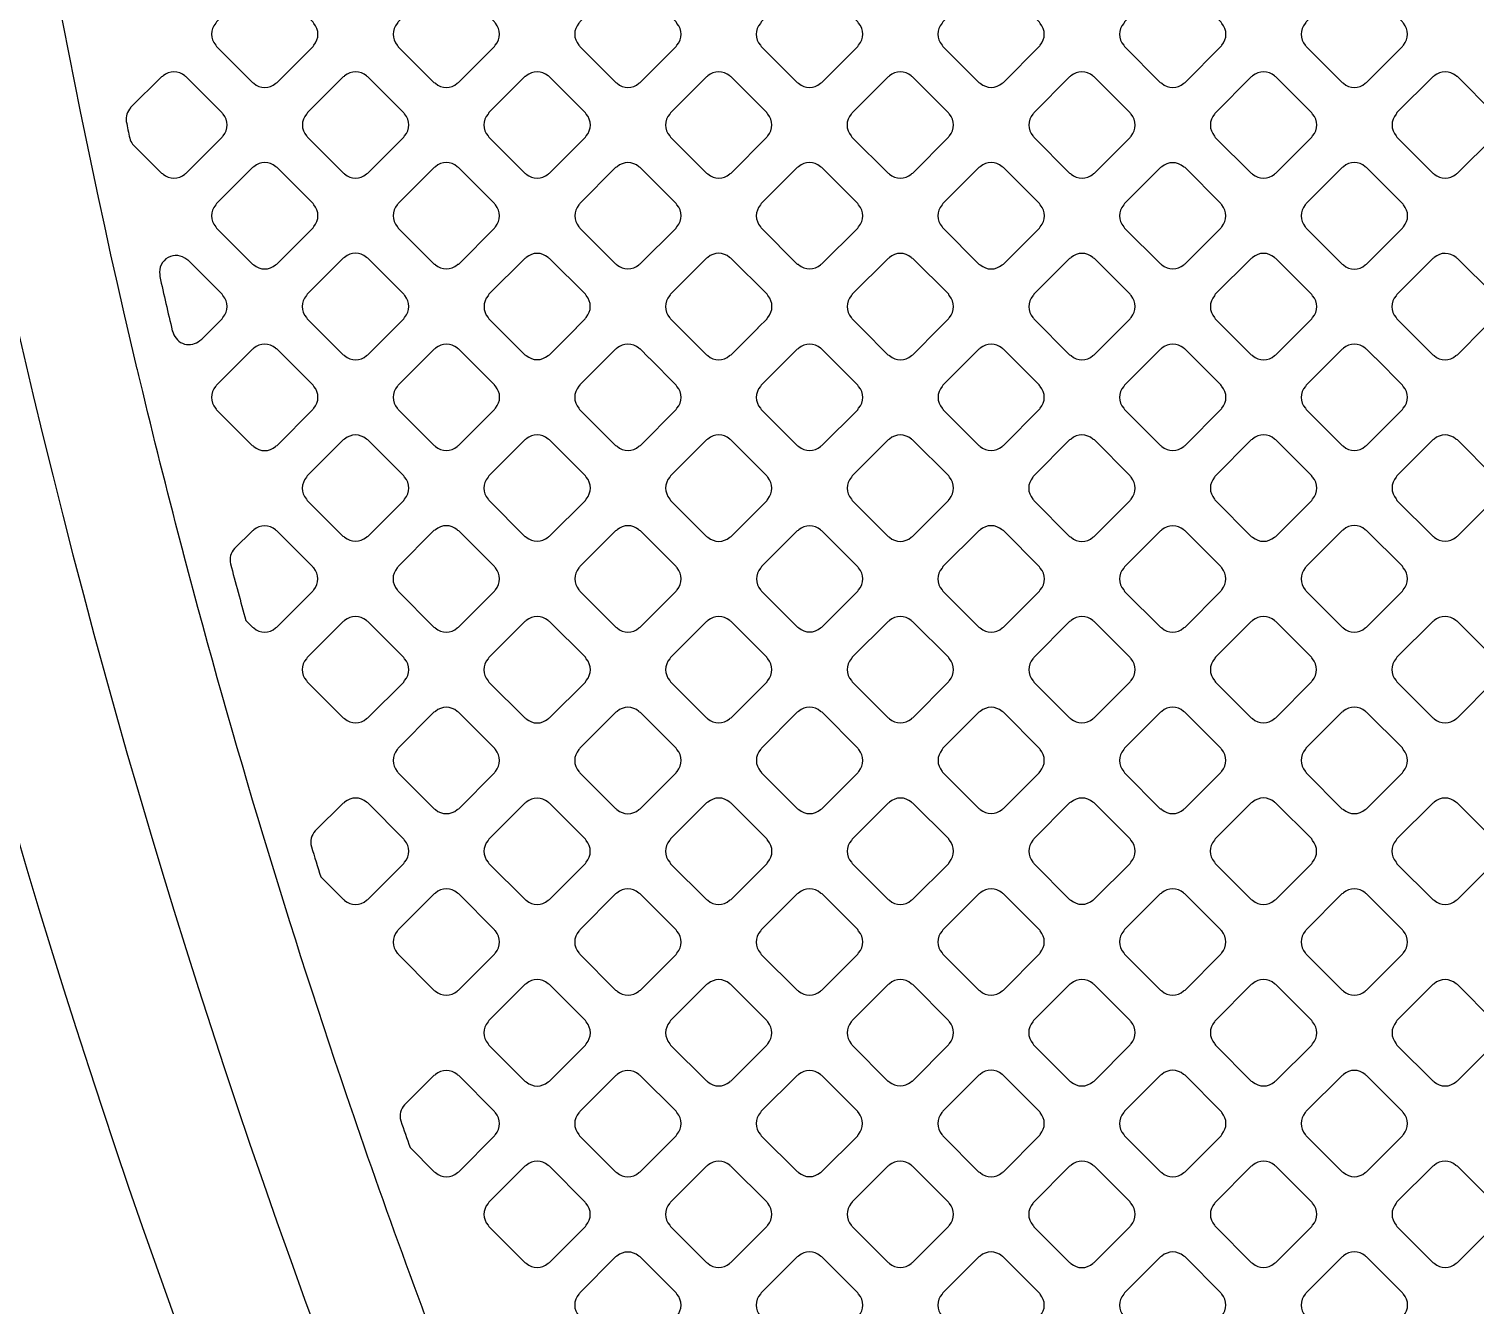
# Model space of a CAD drawing. Extents: x 3811 to 4077, y -444 to -307.
# Drawn here: x 3990.312 to 3992.028, y -380.767 to -379.253 of the extents above; entities that cross this region are included whole.
import ezdxf

# ---------------------------------------------------------------- set-up
doc = ezdxf.new("R2010")
doc.units = 0
doc.layers.add('gbr-dxf', color=7, linetype='Continuous')

msp = doc.modelspace()

# ---------------------------------------------------------------- linework, layer by layer
at = {"layer": 'gbr-dxf', "linetype": 'Continuous'}
for points in [[(3991.0645, -384.356, -0.16673), (3988.6028, -377.1817, -0.014135)], [(3988.679, -377.1817, 0.166721), (3991.1243, -384.3089)], [(3990.7825, -384.5252, -0.166954), (3988.2913, -377.2725, -0.014027)], [(3988.3675, -377.2741, 0.16691), (3990.8424, -384.478)], [(3991.2635, -384.1162, -0.165958), (3988.952, -377.3438, -0.01087)], [(3989.0282, -377.3452, 0.165913), (3991.3235, -384.0691)], [(3991.8986, -383.3826, -0.163793), (3989.9024, -377.4523, -0.009935)], [(3990.0548, -377.4545, 0.163577), (3992.0164, -383.2857)], [(3990.8462, -380.9466, -0.01136), (3990.6967, -380.5406, -0.023391), (3990.696, -380.5385, -0.01815), (3990.4959, -379.8768, -0.019795), (3990.4954, -379.8749, -0.005161), (3990.4474, -379.6847, -0.019408), (3990.447, -379.6829, -0.000783), (3990.4409, -379.6574, -0.013667), (3990.4406, -379.6563, -0.058439), (3990.1821, -377.4521, -0.020503)], [(3991.3892, -383.8307, -0.164875), (3989.2299, -377.4605, -0.009972)], [(3989.3823, -377.4626, 0.164763), (3991.5087, -383.7362)], [(3991.641, -383.6054, -0.164322), (3989.5639, -377.4599, -0.007717)], [(3989.7163, -377.4601, 0.164179), (3991.7589, -383.5087)], [(3988.1417, -377.5333, 0.012838), (3988.1709, -378.1463, -0.017977), (3988.171, -378.148, 0.148382), (3990.668, -384.6266), (3990.6683, -384.627, 0.019899), (3990.6785, -384.6381, -0.01365), (3990.6793, -384.639), (3990.8889, -384.8486, -0.018805), (3990.8901, -384.8498, 0.111695), (3990.9927, -384.9145, -0.017124), (3990.9942, -384.9151, -0.221605), (3991.1157, -385.0364, -0.020682), (3991.1164, -385.0382, 0.111689), (3991.1812, -385.1408, -0.023293), (3991.1826, -385.1424), (3991.8784, -385.8383, -0.012841)]]:
    msp.add_lwpolyline(points, format="xyb", dxfattribs=at)
for points in [[(3990.5337, -379.2717, -0.091745), (3990.5346, -379.2733), (3990.5775, -379.3161, -0.088202), (3990.5789, -379.317, 0.379289), (3990.6049, -379.317, -0.095866), (3990.6065, -379.3161), (3990.6492, -379.2734, -0.095585), (3990.6501, -379.2718, 0.379287), (3990.6501, -379.2459, -0.082876), (3990.6493, -379.2445), (3990.6063, -379.2015, -0.08752), (3990.6048, -379.2006, 0.379293), (3990.5789, -379.2006, -0.096625), (3990.5772, -379.2016), (3990.5347, -379.2441, -0.095916), (3990.5337, -379.2458, 0.379731)], [(3990.7492, -379.2718, -0.100032), (3990.7502, -379.2736), (3990.7927, -379.316, -0.096266), (3990.7944, -379.317, 0.379731), (3990.8203, -379.317, -0.09572), (3990.822, -379.316), (3990.8646, -379.2734, -0.096214), (3990.8655, -379.2718, 0.379672), (3990.8656, -379.2458, -0.096259), (3990.8646, -379.2442), (3990.8219, -379.2015, -0.083725), (3990.8205, -379.2006, 0.379293), (3990.7945, -379.2006, -0.096119), (3990.7929, -379.2016), (3990.7502, -379.2442, -0.096266), (3990.7492, -379.2459, 0.379731)], [(3990.9647, -379.2717, -0.095612), (3990.9657, -379.2733), (3991.0084, -379.3161, -0.093932), (3991.01, -379.317, 0.378681), (3991.036, -379.317, -0.095886), (3991.0376, -379.316), (3991.0802, -379.2735, -0.095602), (3991.0811, -379.2718, 0.379293), (3991.0811, -379.2459, -0.099964), (3991.0801, -379.2442), (3991.0376, -379.2017, -0.103887), (3991.0358, -379.2006, 0.379672), (3991.0099, -379.2006, -0.096157), (3991.0082, -379.2016), (3990.9657, -379.2441, -0.095935), (3990.9647, -379.2458, 0.379287)], [(3991.1802, -379.2719, -0.083226), (3991.1811, -379.2733), (3991.2238, -379.316, -0.096314), (3991.2254, -379.317, 0.379672), (3991.2514, -379.317, -0.096157), (3991.253, -379.316), (3991.2957, -379.2733, -0.095796), (3991.2967, -379.2717, 0.379293), (3991.2967, -379.2457, -0.092348), (3991.2957, -379.2442), (3991.2531, -379.2016, -0.096111), (3991.2515, -379.2006, 0.379289), (3991.2255, -379.2006, -0.095866), (3991.2239, -379.2016), (3991.1812, -379.2443, -0.098209), (3991.1802, -379.2459, 0.379506)], [(3991.3957, -379.2717, -0.087248), (3991.3966, -379.2732), (3991.4394, -379.316, -0.099849), (3991.4411, -379.317, 0.379293), (3991.4671, -379.3169, -0.096265), (3991.4687, -379.316), (3991.5112, -379.2735, -0.096111), (3991.5122, -379.2718, 0.379321), (3991.5122, -379.2459, -0.087248), (3991.5113, -379.2444), (3991.4684, -379.2015, -0.09197), (3991.4669, -379.2006, 0.379293), (3991.4409, -379.2006, -0.09572), (3991.4393, -379.2016), (3991.3967, -379.2441, -0.096111), (3991.3958, -379.2458, 0.379321)], [(3991.6113, -379.2719, -0.091558), (3991.6122, -379.2734), (3991.6548, -379.316, -0.104018), (3991.6566, -379.3171, 0.379731), (3991.6826, -379.3171, -0.09572), (3991.6842, -379.3161), (3991.7268, -379.2735, -0.096266), (3991.7278, -379.2718, 0.379731), (3991.7278, -379.2459, -0.08798), (3991.7269, -379.2444), (3991.6841, -379.2016, -0.092126), (3991.6825, -379.2006, 0.379731), (3991.6566, -379.2006, -0.09572), (3991.6549, -379.2016), (3991.6122, -379.2443, -0.096266), (3991.6113, -379.2459, 0.379731)], [(3991.8269, -379.2719, -0.087343), (3991.8279, -379.2733), (3991.8707, -379.3161, -0.083056), (3991.8721, -379.317, 0.379289), (3991.898, -379.317, -0.095866), (3991.8996, -379.3161), (3991.9424, -379.2733, -0.095585), (3991.9433, -379.2717, 0.379287), (3991.9433, -379.2458, -0.09148), (3991.9424, -379.2442), (3991.8998, -379.2016, -0.095602), (3991.8981, -379.2006, 0.379293), (3991.8722, -379.2006, -0.095956), (3991.8705, -379.2016), (3991.8279, -379.2442, -0.095916), (3991.8269, -379.2459, 0.379731)], [(3990.4275, -379.3625, 0.000659), (3990.4316, -379.3824, 0.098115), (3990.4351, -379.3893), (3990.4353, -379.3896), (3990.4695, -379.4238, -0.096111), (3990.4712, -379.4248, 0.379289), (3990.4971, -379.4248, -0.095866), (3990.4988, -379.4238), (3990.5415, -379.3811, -0.095796), (3990.5424, -379.3795, 0.379293), (3990.5424, -379.3536, -0.091956), (3990.5415, -379.352), (3990.4988, -379.3093, -0.096023), (3990.4971, -379.3083, 0.379672), (3990.4712, -379.3083, -0.096157), (3990.4695, -379.3093), (3990.4327, -379.346), (3990.4327, -379.3461, 0.226088)], [(3990.6415, -379.3796, -0.091745), (3990.6425, -379.3811), (3990.6852, -379.4238, -0.087638), (3990.6866, -379.4247, 0.379731), (3990.7126, -379.4247, -0.096265), (3990.7142, -379.4237), (3990.7568, -379.3811, -0.095916), (3990.7578, -379.3795, 0.379731), (3990.7578, -379.3535, -0.083235), (3990.7569, -379.3521), (3990.7141, -379.3093, -0.087638), (3990.7127, -379.3084, 0.379731), (3990.6867, -379.3084, -0.095756), (3990.6851, -379.3094), (3990.6425, -379.3519, -0.095628), (3990.6415, -379.3536, 0.379731)], [(3990.8569, -379.3795, -0.099534), (3990.8579, -379.3812), (3990.9006, -379.4239, -0.095602), (3990.9022, -379.4248, 0.379293), (3990.9282, -379.4248, -0.095956), (3990.9298, -379.4238), (3990.9724, -379.3812, -0.096214), (3990.9734, -379.3796, 0.379672), (3990.9734, -379.3537, -0.096157), (3990.9724, -379.352), (3990.9296, -379.3091, -0.083291), (3990.9282, -379.3083, 0.379287), (3990.9022, -379.3083, -0.095612), (3990.9006, -379.3092), (3990.8579, -379.3519, -0.095602), (3990.8569, -379.3536, 0.378906)], [(3991.0725, -379.3537, 0.378161), (3991.0725, -379.3796, -0.085622), (3991.0734, -379.381), (3991.1161, -379.4237, -0.096197), (3991.1178, -379.4247, 0.378778), (3991.1437, -379.4247, -0.096475), (3991.1453, -379.4237), (3991.1879, -379.3812, -0.096111), (3991.1888, -379.3795, 0.379289), (3991.1889, -379.3536, -0.09527), (3991.1879, -379.3519), (3991.1454, -379.3094, -0.099711), (3991.1437, -379.3084, 0.378815), (3991.1177, -379.3084, -0.095778), (3991.1161, -379.3094), (3991.0734, -379.352, -0.095058)], [(3991.2879, -379.3796, -0.082787), (3991.2888, -379.381), (3991.3316, -379.4238, -0.098209), (3991.3333, -379.4248, 0.379155), (3991.3592, -379.4248, -0.095719), (3991.3609, -379.4238), (3991.4035, -379.3811, -0.095796), (3991.4045, -379.3795, 0.379293), (3991.4045, -379.3536, -0.092348), (3991.4035, -379.352), (3991.3608, -379.3093, -0.095916), (3991.3592, -379.3083, 0.379731), (3991.3332, -379.3083, -0.095756), (3991.3316, -379.3093), (3991.2889, -379.352, -0.095819), (3991.2879, -379.3536, 0.379289)], [(3991.5036, -379.3796, -0.087314), (3991.5045, -379.3811), (3991.5472, -379.4238, -0.100054), (3991.5489, -379.4248, 0.379731), (3991.5749, -379.4248, -0.095756), (3991.5765, -379.4238), (3991.619, -379.3813, -0.095958), (3991.62, -379.3797, 0.379731), (3991.62, -379.3537, -0.087314), (3991.6191, -379.3522), (3991.5763, -379.3094, -0.091913), (3991.5747, -379.3084, 0.379731), (3991.5487, -379.3084, -0.09572), (3991.5471, -379.3094), (3991.5045, -379.352, -0.096266), (3991.5036, -379.3536, 0.379731)], [(3991.7191, -379.3797, -0.091663), (3991.72, -379.3813), (3991.7625, -379.4237, -0.103446), (3991.7643, -379.4248, 0.379731), (3991.7903, -379.4248, -0.096265), (3991.7919, -379.4238), (3991.8345, -379.3812, -0.095916), (3991.8355, -379.3795, 0.379731), (3991.8355, -379.3536, -0.087748), (3991.8346, -379.3521), (3991.7919, -379.3094, -0.092126), (3991.7904, -379.3084, 0.379731), (3991.7644, -379.3084, -0.09572), (3991.7627, -379.3094), (3991.7201, -379.3521, -0.096266), (3991.7191, -379.3537, 0.379731)], [(3991.9347, -379.3795, -0.091663), (3991.9356, -379.3811), (3991.9784, -379.4239, -0.086956), (3991.9799, -379.4248, 0.379731), (3992.0059, -379.4248, -0.096265), (3992.0075, -379.4238), (3992.0501, -379.3813, -0.096227), (3992.0511, -379.3796, 0.379506), (3992.0511, -379.3537, -0.105494), (3992.05, -379.3519), (3992.0074, -379.3092, -0.09116), (3992.0059, -379.3083, 0.379214), (3991.9799, -379.3083, -0.095956), (3991.9783, -379.3093), (3991.9356, -379.3519, -0.096266), (3991.9347, -379.3536, 0.379731)], [(3990.5337, -379.4614, 0.379293), (3990.5337, -379.4874, -0.087748), (3990.5346, -379.4889), (3990.5774, -379.5317, -0.083651), (3990.5788, -379.5325, 0.379321), (3990.6048, -379.5326, -0.095506), (3990.6064, -379.5316), (3990.6492, -379.4888, -0.095796), (3990.6501, -379.4872, 0.379293), (3990.6501, -379.4612, -0.087314), (3990.6492, -379.4598), (3990.6065, -379.4171, -0.092406), (3990.605, -379.4161, 0.379703), (3990.579, -379.4161, -0.095649), (3990.5774, -379.4171), (3990.5346, -379.4598, -0.095602)], [(3990.7492, -379.4872, -0.096265), (3990.7502, -379.4889), (3990.7929, -379.5316, -0.092289), (3990.7945, -379.5325, 0.379229), (3990.8204, -379.5325, -0.095506), (3990.8221, -379.5316), (3990.8646, -379.489, -0.095935), (3990.8656, -379.4874, 0.379324), (3990.8656, -379.4615, -0.096157), (3990.8646, -379.4598), (3990.8217, -379.4169, -0.082483), (3990.8204, -379.4161, 0.379214), (3990.7944, -379.4161, -0.096625), (3990.7928, -379.4171), (3990.7502, -379.4596, -0.095916), (3990.7492, -379.4613, 0.379731)], [(3990.9648, -379.4873, -0.103612), (3990.9658, -379.4891), (3991.0082, -379.5315, -0.09979), (3991.0099, -379.5325, 0.379731), (3991.0359, -379.5325, -0.096248), (3991.0375, -379.5315), (3991.0801, -379.4889, -0.096128), (3991.0811, -379.4873, 0.379506), (3991.0811, -379.4613, -0.093522), (3991.0801, -379.4597), (3991.0375, -379.4171, -0.095296), (3991.0359, -379.4162, 0.379293), (3991.01, -379.4162, -0.095956), (3991.0083, -379.4172), (3990.9658, -379.4597, -0.095958), (3990.9648, -379.4614, 0.379731)], [(3991.1802, -379.4873, -0.08148), (3991.181, -379.4886), (3991.2239, -379.5316, -0.094684), (3991.2256, -379.5325, 0.378422), (3991.2515, -379.5325, -0.097902), (3991.2531, -379.5315), (3991.2957, -379.489, -0.095796), (3991.2967, -379.4873, 0.379293), (3991.2967, -379.4614, -0.096119), (3991.2957, -379.4597), (3991.2531, -379.4171, -0.09979), (3991.2514, -379.4161, 0.379731), (3991.2254, -379.4161, -0.09572), (3991.2238, -379.4171), (3991.1812, -379.4597, -0.096266), (3991.1802, -379.4614, 0.37907)], [(3991.3957, -379.4615, 0.37925), (3991.3958, -379.4874, -0.083792), (3991.3966, -379.4888), (3991.4394, -379.5316, -0.096111), (3991.4411, -379.5326, 0.379289), (3991.467, -379.5326, -0.095778), (3991.4687, -379.5316), (3991.5114, -379.489, -0.095602), (3991.5123, -379.4873, 0.379293), (3991.5123, -379.4614, -0.091954), (3991.5114, -379.4598), (3991.4687, -379.4171, -0.096641), (3991.467, -379.4161, 0.379612), (3991.4411, -379.4161, -0.095612), (3991.4394, -379.4171), (3991.3967, -379.4598, -0.095602)], [(3991.6114, -379.4874, -0.087314), (3991.6123, -379.4889), (3991.6549, -379.5315, -0.100054), (3991.6566, -379.5325, 0.379731), (3991.6826, -379.5325, -0.096265), (3991.6842, -379.5315), (3991.7267, -379.489, -0.095916), (3991.7277, -379.4874, 0.379731), (3991.7277, -379.4614, -0.087549), (3991.7268, -379.4599), (3991.6841, -379.4172, -0.091913), (3991.6825, -379.4163, 0.379731), (3991.6566, -379.4163, -0.09572), (3991.6549, -379.4172), (3991.6124, -379.4598, -0.096266), (3991.6114, -379.4614, 0.379731)], [(3991.8268, -379.4874, -0.09572), (3991.8278, -379.489), (3991.8705, -379.5317, -0.091964), (3991.8721, -379.5327, 0.379731), (3991.898, -379.5327, -0.096265), (3991.8997, -379.5317), (3991.9424, -379.489, -0.096558), (3991.9434, -379.4873, 0.379731), (3991.9434, -379.4614, -0.083522), (3991.9425, -379.46), (3991.8996, -379.417, -0.087638), (3991.8981, -379.4161, 0.379731), (3991.8721, -379.4161, -0.096265), (3991.8705, -379.4171), (3991.8278, -379.4598, -0.096266), (3991.8268, -379.4614, 0.379731)], [(3990.4672, -379.5463, 0.001785), (3990.4821, -379.6108, -0.061656), (3990.4832, -379.6133, 0.548358), (3990.515, -379.6224, -0.056784), (3990.5171, -379.6209), (3990.5309, -379.6071), (3990.5413, -379.5967, -0.095602), (3990.5423, -379.595, 0.379293), (3990.5423, -379.5691, -0.095956), (3990.5413, -379.5674), (3990.5014, -379.5276, -0.089299), (3990.4995, -379.5264, 0.705371), (3990.4673, -379.5442, -0.084233)], [(3990.6413, -379.5951, -0.082704), (3990.6422, -379.5965), (3990.6851, -379.6394, -0.092233), (3990.6867, -379.6403, 0.37981), (3990.7127, -379.6403, -0.095956), (3990.7143, -379.6393), (3990.7466, -379.6071), (3990.757, -379.5967, -0.095602), (3990.7579, -379.595, 0.378458), (3990.758, -379.5691, -0.09082), (3990.757, -379.5676), (3990.7142, -379.5248, -0.095935), (3990.7126, -379.5238, 0.379196), (3990.6867, -379.5238, -0.096157), (3990.685, -379.5248), (3990.6423, -379.5675, -0.095602), (3990.6413, -379.5691, 0.378858)], [(3990.857, -379.5692, 0.378683), (3990.857, -379.5951, -0.089854), (3990.8579, -379.5966), (3990.9007, -379.6393, -0.088207), (3990.9022, -379.6402, 0.37981), (3990.9281, -379.6402, -0.096625), (3990.9298, -379.6393), (3990.9618, -379.6072), (3990.962, -379.607), (3990.9723, -379.5967, -0.098), (3990.9733, -379.595, 0.378687), (3990.9734, -379.5691, -0.087135), (3990.9725, -379.5676), (3990.9297, -379.5249, -0.09197), (3990.9281, -379.5239, 0.378906), (3990.9022, -379.5239, -0.095866), (3990.9006, -379.5249), (3990.8579, -379.5675, -0.095364)], [(3991.0724, -379.5692, 0.378869), (3991.0724, -379.5951, -0.091954), (3991.0734, -379.5967), (3991.1161, -379.6394, -0.092233), (3991.1177, -379.6404, 0.37981), (3991.1436, -379.6404, -0.095956), (3991.1453, -379.6394), (3991.1774, -379.6072), (3991.1776, -379.607), (3991.188, -379.5967, -0.096227), (3991.1889, -379.5951, 0.379155), (3991.189, -379.5691, -0.088552), (3991.188, -379.5676), (3991.1452, -379.5248, -0.093143), (3991.1436, -379.5238, 0.37859), (3991.1177, -379.5238, -0.095886), (3991.1161, -379.5248), (3991.0733, -379.5675, -0.095412)], [(3991.288, -379.5692, 0.379032), (3991.288, -379.5951, -0.083271), (3991.2889, -379.5965), (3991.2994, -379.607, -0.023307), (3991.3009, -379.6087), (3991.3315, -379.6393, -0.10739), (3991.3334, -379.6404, 0.379249), (3991.3593, -379.6403, -0.095956), (3991.361, -379.6393), (3991.3933, -379.6071), (3991.4035, -379.5968, -0.098209), (3991.4045, -379.5952, 0.378675), (3991.4045, -379.5692, -0.095049), (3991.4036, -379.5676), (3991.3609, -379.5249, -0.099711), (3991.3592, -379.5239, 0.378906), (3991.3332, -379.5239, -0.095506), (3991.3316, -379.5249), (3991.289, -379.5676, -0.095589)], [(3991.5036, -379.5693, 0.379069), (3991.5036, -379.5952, -0.08563), (3991.5045, -379.5966), (3991.5471, -379.6393, -0.096627), (3991.5488, -379.6403, 0.37981), (3991.5748, -379.6403, -0.096625), (3991.5764, -379.6393), (3991.6085, -379.6072), (3991.6086, -379.6071), (3991.619, -379.5967, -0.097673), (3991.62, -379.595, 0.378687), (3991.62, -379.5691, -0.091118), (3991.6191, -379.5676), (3991.5765, -379.5249, -0.096227), (3991.5748, -379.5239, 0.379196), (3991.5489, -379.5239, -0.096157), (3991.5472, -379.5249), (3991.5045, -379.5676, -0.096105)], [(3991.7191, -379.5692, 0.378683), (3991.7191, -379.5951, -0.08944), (3991.72, -379.5966), (3991.7628, -379.6394, -0.095796), (3991.7644, -379.6403, 0.379249), (3991.7904, -379.6403, -0.096625), (3991.792, -379.6393), (3991.8241, -379.6072), (3991.8244, -379.607), (3991.8345, -379.5968, -0.098329), (3991.8355, -379.5952, 0.378626), (3991.8356, -379.5692, -0.0865), (3991.8347, -379.5678), (3991.7918, -379.5249, -0.091578), (3991.7902, -379.5239, 0.378815), (3991.7643, -379.5239, -0.095866), (3991.7626, -379.5249), (3991.72, -379.5675, -0.095293)], [(3991.9346, -379.5693, 0.378688), (3991.9346, -379.5952, -0.093919), (3991.9356, -379.5968), (3991.9781, -379.6394, -0.096111), (3991.9798, -379.6403, 0.37981), (3992.0057, -379.6403, -0.095956), (3992.0074, -379.6394), (3992.0397, -379.607), (3992.0501, -379.5967, -0.095602), (3992.0511, -379.595, 0.378906), (3992.0511, -379.5691, -0.087715), (3992.0501, -379.5676), (3992.0075, -379.5249, -0.094156), (3992.0059, -379.524, 0.379155), (3991.9799, -379.5239, -0.095886), (3991.9783, -379.5249), (3991.9355, -379.5677, -0.095293)], [(3990.5336, -379.7029, -0.104392), (3990.5346, -379.7047), (3990.5771, -379.7472, -0.100151), (3990.5788, -379.7482, 0.37981), (3990.6048, -379.7482, -0.095956), (3990.6065, -379.7472), (3990.6491, -379.7045, -0.096332), (3990.6501, -379.7028, 0.379212), (3990.6502, -379.6769, -0.09601), (3990.6492, -379.6753), (3990.6178, -379.6438, -0.014794), (3990.6168, -379.6429), (3990.6064, -379.6325, -0.091631), (3990.6048, -379.6316, 0.378906), (3990.5789, -379.6316, -0.095506), (3990.5773, -379.6326), (3990.5669, -379.643), (3990.5346, -379.6753, -0.096627), (3990.5336, -379.6769, 0.379731)], [(3990.7492, -379.7028, -0.092052), (3990.7502, -379.7044), (3990.7929, -379.7471, -0.087865), (3990.7944, -379.7481, 0.378952), (3990.8203, -379.7481, -0.09601), (3990.8219, -379.7471), (3990.8647, -379.7043, -0.096328), (3990.8657, -379.7027, 0.37892), (3990.8657, -379.6768, -0.092052), (3990.8647, -379.6752), (3990.8334, -379.6439, -0.014794), (3990.8324, -379.643), (3990.822, -379.6325, -0.08752), (3990.8205, -379.6316, 0.379196), (3990.7946, -379.6316, -0.096157), (3990.7929, -379.6326), (3990.7825, -379.643), (3990.7502, -379.6753, -0.096627), (3990.7492, -379.6769, 0.379357)], [(3990.9647, -379.6768, 0.379347), (3990.9647, -379.7028, -0.088014), (3990.9656, -379.7043), (3991.0083, -379.747, -0.100824), (3991.0101, -379.748, 0.379451), (3991.036, -379.748, -0.096117), (3991.0377, -379.747), (3991.0802, -379.7045, -0.095895), (3991.0811, -379.7029, 0.379201), (3991.0811, -379.6769, -0.096625), (3991.0801, -379.6753), (3991.0488, -379.6439, -0.015077), (3991.0478, -379.643), (3991.0373, -379.6325, -0.085459), (3991.0359, -379.6316, 0.379064), (3991.0099, -379.6316, -0.095886), (3991.0083, -379.6326), (3990.9657, -379.6752, -0.095796)], [(3991.1802, -379.677, 0.379298), (3991.1802, -379.7029, -0.092348), (3991.1812, -379.7045), (3991.2238, -379.7471, -0.10399), (3991.2256, -379.7481, 0.37975), (3991.2515, -379.7481, -0.096265), (3991.2532, -379.7471), (3991.2958, -379.7046, -0.096737), (3991.2967, -379.7029, 0.379185), (3991.2967, -379.677, -0.09185), (3991.2958, -379.6754), (3991.2528, -379.6325, -0.08047), (3991.2515, -379.6316, 0.378906), (3991.2256, -379.6316, -0.095506), (3991.2239, -379.6326), (3991.1812, -379.6753, -0.096539)], [(3991.3959, -379.7029, -0.100082), (3991.3969, -379.7046), (3991.4394, -379.7472, -0.095895), (3991.441, -379.7481, 0.378747), (3991.4669, -379.7481, -0.09601), (3991.4686, -379.7472), (3991.5112, -379.7045, -0.096328), (3991.5122, -379.7029, 0.379422), (3991.5122, -379.6769, -0.10047), (3991.5112, -379.6752), (3991.4798, -379.6438, -0.014794), (3991.4789, -379.6429), (3991.4686, -379.6327, -0.091753), (3991.467, -379.6317, 0.379196), (3991.4411, -379.6317, -0.096157), (3991.4395, -379.6327), (3991.4292, -379.643), (3991.3968, -379.6753, -0.096627), (3991.3959, -379.677, 0.3795)], [(3991.6113, -379.7029, -0.083317), (3991.6122, -379.7043), (3991.655, -379.7471, -0.096627), (3991.6566, -379.7481, 0.37981), (3991.6826, -379.7481, -0.096625), (3991.6842, -379.7471), (3991.7268, -379.7045, -0.096111), (3991.7278, -379.7029, 0.37981), (3991.7278, -379.6769, -0.100585), (3991.7268, -379.6752), (3991.6955, -379.6439, -0.015172), (3991.6945, -379.643), (3991.684, -379.6325, -0.0873), (3991.6826, -379.6316, 0.379287), (3991.6566, -379.6316, -0.095612), (3991.655, -379.6326), (3991.6446, -379.643), (3991.6123, -379.6753, -0.096627), (3991.6113, -379.677, 0.379731)], [(3991.827, -379.6769, 0.37947), (3991.827, -379.7029, -0.096625), (3991.8279, -379.7045), (3991.8705, -379.7471, -0.092233), (3991.8721, -379.748, 0.37981), (3991.8981, -379.748, -0.095956), (3991.8997, -379.7471), (3991.9423, -379.7045, -0.096332), (3991.9432, -379.7028, 0.37981), (3991.9432, -379.6769, -0.087784), (3991.9423, -379.6754), (3991.9109, -379.6439, -0.015077), (3991.9099, -379.643), (3991.8995, -379.6326, -0.085459), (3991.8981, -379.6317, 0.379064), (3991.8721, -379.6317, -0.095886), (3991.8705, -379.6327), (3991.8279, -379.6753, -0.096328)], [(3990.6413, -379.8107, -0.095968), (3990.6423, -379.8124), (3990.6847, -379.8548, -0.107982), (3990.6866, -379.8558, 0.378952), (3990.7125, -379.8558, -0.09601), (3990.7142, -379.8549), (3990.7568, -379.8122, -0.096328), (3990.7578, -379.8106, 0.379422), (3990.7578, -379.7846, -0.10047), (3990.7568, -379.7829), (3990.7144, -379.7405, -0.10399), (3990.7126, -379.7395, 0.379731), (3990.6867, -379.7395, -0.096458), (3990.685, -379.7405), (3990.6424, -379.7831, -0.096627), (3990.6414, -379.7848, 0.379357)], [(3990.8569, -379.7847, 0.378939), (3990.8569, -379.8106, -0.083636), (3990.8578, -379.812), (3990.9006, -379.8549, -0.096539), (3990.9023, -379.8558, 0.379201), (3990.9282, -379.8558, -0.095956), (3990.9298, -379.8548), (3990.9725, -379.8122, -0.096332), (3990.9734, -379.8106, 0.37981), (3990.9734, -379.7846, -0.096625), (3990.9725, -379.783), (3990.9299, -379.7404, -0.100151), (3990.9282, -379.7394, 0.3795), (3990.9022, -379.7393, -0.096259), (3990.9006, -379.7403), (3990.8578, -379.783, -0.095895)], [(3991.0726, -379.7846, 0.37947), (3991.0726, -379.8106, -0.096458), (3991.0736, -379.8122), (3991.1163, -379.8549, -0.092289), (3991.1178, -379.8559, 0.379451), (3991.1438, -379.8559, -0.096117), (3991.1454, -379.8549), (3991.188, -379.8124, -0.095895), (3991.1889, -379.8107, 0.379201), (3991.1889, -379.7848, -0.10047), (3991.1879, -379.7831), (3991.1452, -379.7404, -0.088202), (3991.1437, -379.7394, 0.379357), (3991.1178, -379.7394, -0.096507), (3991.1161, -379.7404), (3991.0736, -379.783, -0.096527)], [(3991.2881, -379.8107, -0.096625), (3991.2891, -379.8124), (3991.3316, -379.8549, -0.092233), (3991.3332, -379.8559, 0.37981), (3991.3592, -379.8559, -0.096458), (3991.3608, -379.8549), (3991.4035, -379.8122, -0.096423), (3991.4045, -379.8106, 0.379511), (3991.4045, -379.7846, -0.083163), (3991.4036, -379.7832), (3991.3608, -379.7404, -0.087525), (3991.3593, -379.7395, 0.379206), (3991.3333, -379.7395, -0.096458), (3991.3317, -379.7405), (3991.2891, -379.7831, -0.096627), (3991.2881, -379.7848, 0.379731)], [(3991.5035, -379.7847, 0.378406), (3991.5035, -379.8106, -0.100188), (3991.5045, -379.8123), (3991.5472, -379.855, -0.095895), (3991.5488, -379.856, 0.37857), (3991.5747, -379.856, -0.09601), (3991.5764, -379.855), (3991.6191, -379.8123, -0.096328), (3991.62, -379.8107, 0.379422), (3991.62, -379.7847, -0.096625), (3991.619, -379.7831), (3991.5765, -379.7405, -0.100476), (3991.5747, -379.7395, 0.379471), (3991.5488, -379.7394, -0.095968), (3991.5471, -379.7404), (3991.5045, -379.7831, -0.096301)], [(3991.7191, -379.8107, -0.09253), (3991.7201, -379.8123), (3991.7628, -379.8549, -0.088207), (3991.7643, -379.8559, 0.37981), (3991.7902, -379.8559, -0.096625), (3991.7919, -379.8549), (3991.8345, -379.8123, -0.096111), (3991.8355, -379.8106, 0.37981), (3991.8355, -379.7846, -0.104293), (3991.8344, -379.7828), (3991.792, -379.7404, -0.092289), (3991.7904, -379.7394, 0.379731), (3991.7644, -379.7394, -0.096625), (3991.7628, -379.7404), (3991.7201, -379.7831, -0.096111), (3991.7191, -379.7847, 0.379731)], [(3991.9347, -379.8105, -0.100399), (3991.9357, -379.8123), (3991.9782, -379.8547, -0.096627), (3991.9798, -379.8557, 0.37981), (3992.0058, -379.8557, -0.096625), (3992.0074, -379.8547), (3992.0499, -379.8122, -0.096111), (3992.0509, -379.8106, 0.37981), (3992.0509, -379.7846, -0.096458), (3992.0499, -379.783), (3992.0074, -379.7405, -0.100499), (3992.0057, -379.7395, 0.379731), (3991.9798, -379.7395, -0.096458), (3991.9781, -379.7405), (3991.9357, -379.7829, -0.096857), (3991.9347, -379.7846, 0.379731)], [(3990.5512, -379.8875, 0.001876), (3990.5694, -379.9548), (3990.5772, -379.9626, -0.092233), (3990.5788, -379.9636, 0.37981), (3990.6048, -379.9636, -0.095956), (3990.6064, -379.9626), (3990.649, -379.92, -0.096111), (3990.65, -379.9184, 0.379451), (3990.65, -379.8924, -0.083636), (3990.6491, -379.891), (3990.6063, -379.8482, -0.087648), (3990.6048, -379.8473, 0.379249), (3990.5789, -379.8473, -0.096458), (3990.5772, -379.8483), (3990.5561, -379.8694, 0.248765)], [(3990.7491, -379.9184, -0.10047), (3990.7501, -379.9201), (3990.7927, -379.9627, -0.096111), (3990.7943, -379.9637, 0.37981), (3990.8203, -379.9637, -0.095956), (3990.8219, -379.9627), (3990.8647, -379.92, -0.096332), (3990.8656, -379.9184, 0.37981), (3990.8656, -379.8924, -0.096625), (3990.8647, -379.8908), (3990.8221, -379.8482, -0.100151), (3990.8204, -379.8472, 0.379731), (3990.7944, -379.8472, -0.096458), (3990.7927, -379.8481), (3990.7501, -379.8908, -0.096627), (3990.7491, -379.8924, 0.379731)], [(3990.9648, -379.9183, -0.095968), (3990.9657, -379.92), (3991.0085, -379.9627, -0.092398), (3991.01, -379.9637, 0.379191), (3991.036, -379.9637, -0.096117), (3991.0376, -379.9627), (3991.0803, -379.92, -0.095895), (3991.0813, -379.9184, 0.379201), (3991.0812, -379.8924, -0.10047), (3991.0802, -379.8907), (3991.0377, -379.8482, -0.10399), (3991.0359, -379.8472, 0.379731), (3991.01, -379.8472, -0.096458), (3991.0083, -379.8482), (3990.9658, -379.8907, -0.096627), (3990.9648, -379.8924, 0.379357)], [(3991.1803, -379.8925, 0.37947), (3991.1804, -379.9184, -0.088014), (3991.1813, -379.9199), (3991.2238, -379.9625, -0.100824), (3991.2256, -379.9635, 0.379308), (3991.2515, -379.9635, -0.095968), (3991.2532, -379.9626), (3991.2957, -379.92, -0.096328), (3991.2967, -379.9184, 0.379422), (3991.2967, -379.8924, -0.092348), (3991.2957, -379.8909), (3991.2531, -379.8483, -0.096111), (3991.2515, -379.8473, 0.379357), (3991.2256, -379.8473, -0.096507), (3991.2239, -379.8483), (3991.1813, -379.8908, -0.096527)], [(3991.3958, -379.9184, -0.09253), (3991.3967, -379.92), (3991.4393, -379.9626, -0.104691), (3991.4411, -379.9636, 0.37981), (3991.4671, -379.9636, -0.096625), (3991.4687, -379.9627), (3991.5113, -379.9201, -0.096332), (3991.5123, -379.9184, 0.379511), (3991.5123, -379.8925, -0.08798), (3991.5114, -379.891), (3991.4685, -379.8481, -0.091848), (3991.4669, -379.8472, 0.379206), (3991.441, -379.8472, -0.096458), (3991.4394, -379.8482), (3991.3967, -379.8908, -0.096857), (3991.3958, -379.8925, 0.379731)], [(3991.6114, -379.8925, 0.37903), (3991.6114, -379.9184, -0.100082), (3991.6124, -379.9202), (3991.6549, -379.9627, -0.095895), (3991.6565, -379.9637, 0.378847), (3991.6824, -379.9636, -0.096117), (3991.6841, -379.9627), (3991.7268, -379.92, -0.095895), (3991.7277, -379.9183, 0.379201), (3991.7277, -379.8924, -0.096625), (3991.7267, -379.8908), (3991.6843, -379.8483, -0.100151), (3991.6826, -379.8473, 0.3795), (3991.6566, -379.8473, -0.096259), (3991.655, -379.8482), (3991.6123, -379.8909, -0.095895)], [(3991.8268, -379.9184, -0.092139), (3991.8278, -379.9199), (3991.8705, -379.9627, -0.08752), (3991.872, -379.9636, 0.378747), (3991.8979, -379.9636, -0.095968), (3991.8995, -379.9626), (3991.9422, -379.9199, -0.096328), (3991.9432, -379.9183, 0.379422), (3991.9432, -379.8923, -0.104392), (3991.9421, -379.8905), (3991.8997, -379.8481, -0.092233), (3991.8981, -379.8471, 0.379731), (3991.8721, -379.8471, -0.096953), (3991.8705, -379.8481), (3991.8278, -379.8908, -0.096824), (3991.8268, -379.8924, 0.3795)], [(3990.6413, -380.0261, -0.092061), (3990.6423, -380.0277), (3990.6849, -380.0703, -0.104246), (3990.6867, -380.0713, 0.379422), (3990.7127, -380.0713, -0.095956), (3990.7143, -380.0704), (3990.7568, -380.0279, -0.096332), (3990.7578, -380.0262, 0.37981), (3990.7578, -380.0002, -0.087784), (3990.7569, -379.9988), (3990.7141, -379.956, -0.092233), (3990.7125, -379.955, 0.3795), (3990.6866, -379.955, -0.096259), (3990.6849, -379.956), (3990.6423, -379.9986, -0.096227), (3990.6413, -380.0002, 0.378699)], [(3990.8569, -380.0263, -0.096625), (3990.8579, -380.0279), (3990.9004, -380.0704, -0.107961), (3990.9022, -380.0715, 0.37981), (3990.9282, -380.0715, -0.095956), (3990.9298, -380.0705), (3990.9725, -380.0279, -0.096332), (3990.9734, -380.0262, 0.37981), (3990.9734, -380.0002, -0.10047), (3990.9724, -379.9985), (3990.9299, -379.956, -0.10399), (3990.9282, -379.955, 0.379731), (3990.9022, -379.955, -0.096458), (3990.9005, -379.956), (3990.8579, -379.9986, -0.096627), (3990.8569, -380.0003, 0.379731)], [(3991.0726, -380.0003, 0.37947), (3991.0726, -380.0262, -0.09253), (3991.0735, -380.0278), (3991.1162, -380.0705, -0.088207), (3991.1177, -380.0714, 0.379308), (3991.1436, -380.0714, -0.095968), (3991.1453, -380.0704), (3991.188, -380.0278, -0.096328), (3991.1889, -380.0261, 0.379422), (3991.1889, -380.0002, -0.104392), (3991.1879, -379.9984), (3991.1454, -379.9559, -0.092233), (3991.1438, -379.955, 0.379357), (3991.1179, -379.9549, -0.096507), (3991.1163, -379.9559), (3991.0736, -379.9986, -0.096527)], [(3991.2881, -380.0261, -0.092348), (3991.289, -380.0277), (3991.3318, -380.0705, -0.088207), (3991.3333, -380.0714, 0.37981), (3991.3593, -380.0714, -0.096625), (3991.3609, -380.0704), (3991.4035, -380.0278, -0.096111), (3991.4045, -380.0262, 0.37981), (3991.4045, -380.0002, -0.088014), (3991.4036, -379.9987), (3991.3608, -379.9559, -0.092623), (3991.3592, -379.955, 0.379731), (3991.3332, -379.955, -0.096458), (3991.3316, -379.956), (3991.2891, -379.9985, -0.096627), (3991.2881, -380.0001, 0.379731)], [(3991.5036, -380.0262, -0.096625), (3991.5046, -380.0279), (3991.5471, -380.0705, -0.092233), (3991.5487, -380.0714, 0.37981), (3991.5747, -380.0714, -0.095956), (3991.5763, -380.0704), (3991.619, -380.0278, -0.096332), (3991.62, -380.0261, 0.379511), (3991.62, -380.0002, -0.083226), (3991.6191, -379.9988), (3991.5763, -379.9559, -0.087645), (3991.5748, -379.955, 0.379206), (3991.5488, -379.955, -0.096458), (3991.5472, -379.956), (3991.5046, -379.9986, -0.096627), (3991.5036, -380.0003, 0.379731)], [(3991.7191, -380.0261, -0.104256), (3991.7201, -380.0279), (3991.7625, -380.0703, -0.099744), (3991.7642, -380.0713, 0.379169), (3991.7902, -380.0713, -0.096625), (3991.7918, -380.0703), (3991.8344, -380.0278, -0.096111), (3991.8353, -380.0261, 0.37981), (3991.8353, -380.0002, -0.108195), (3991.8343, -379.9983), (3991.7919, -379.9559, -0.096423), (3991.7903, -379.955, 0.379731), (3991.7643, -379.955, -0.096458), (3991.7627, -379.9559), (3991.7201, -379.9985, -0.096627), (3991.7191, -380.0002, 0.379523)], [(3991.9346, -380.0261, -0.096625), (3991.9355, -380.0277), (3991.9782, -380.0704, -0.092233), (3991.9798, -380.0714, 0.37981), (3992.0058, -380.0714, -0.095956), (3992.0074, -380.0704), (3992.05, -380.0278, -0.096332), (3992.051, -380.0261, 0.37981), (3992.051, -380.0001, -0.10047), (3992.05, -379.9984), (3992.0075, -379.9559, -0.10399), (3992.0057, -379.9549, 0.379731), (3991.9798, -379.9549, -0.096458), (3991.9781, -379.9559), (3991.9355, -379.9984, -0.096627), (3991.9346, -380.0001, 0.379731)], [(3990.7492, -380.1339, -0.096475), (3990.7502, -380.1356), (3990.7929, -380.1783, -0.092289), (3990.7945, -380.1792, 0.37981), (3990.8204, -380.1792, -0.096625), (3990.8221, -380.1782), (3990.8647, -380.1357, -0.096332), (3990.8656, -380.134, 0.37981), (3990.8656, -380.108, -0.083317), (3990.8648, -380.1066), (3990.8218, -380.0637, -0.088202), (3990.8204, -380.0628, 0.379731), (3990.7944, -380.0628, -0.096458), (3990.7927, -380.0638), (3990.7502, -380.1063, -0.096627), (3990.7492, -380.108, 0.379731)], [(3990.9647, -380.1341, -0.095862), (3990.9657, -380.1357), (3991.0081, -380.1781, -0.10771), (3991.0099, -380.1792, 0.378952), (3991.0359, -380.1792, -0.095866), (3991.0375, -380.1782), (3991.0802, -380.1355, -0.096328), (3991.0812, -380.1339, 0.379422), (3991.0811, -380.1079, -0.10047), (3991.0801, -380.1062), (3991.0378, -380.0639, -0.10399), (3991.036, -380.0628, 0.379731), (3991.01, -380.0628, -0.096458), (3991.0084, -380.0638), (3990.9657, -380.1065, -0.096627), (3990.9647, -380.1081, 0.379357)], [(3991.1803, -380.1079, 0.379249), (3991.1803, -380.1339, -0.096475), (3991.1813, -380.1355), (3991.224, -380.1782, -0.092289), (3991.2256, -380.1792, 0.379308), (3991.2515, -380.1792, -0.095968), (3991.2531, -380.1782), (3991.2958, -380.1356, -0.096328), (3991.2968, -380.1339, 0.379422), (3991.2968, -380.108, -0.10047), (3991.2958, -380.1062), (3991.2533, -380.0638, -0.104311), (3991.2515, -380.0627, 0.3795), (3991.2255, -380.0627, -0.096614), (3991.2239, -380.0637), (3991.1813, -380.1063, -0.096195)], [(3991.3959, -380.108, 0.379249), (3991.3959, -380.134, -0.088014), (3991.3968, -380.1354), (3991.4394, -380.178, -0.100824), (3991.4411, -380.179, 0.379451), (3991.467, -380.179, -0.096117), (3991.4687, -380.1781), (3991.5112, -380.1355, -0.095895), (3991.5122, -380.1339, 0.379201), (3991.5122, -380.1079, -0.092348), (3991.5112, -380.1064), (3991.4687, -380.0638, -0.096111), (3991.467, -380.0628, 0.3795), (3991.4411, -380.0628, -0.096259), (3991.4394, -380.0638), (3991.3968, -380.1064, -0.096539)], [(3991.6113, -380.108, 0.379249), (3991.6113, -380.1339, -0.096625), (3991.6123, -380.1356), (3991.6548, -380.1782, -0.092072), (3991.6564, -380.1791, 0.37975), (3991.6824, -380.1791, -0.096225), (3991.684, -380.1781), (3991.7267, -380.1354, -0.096737), (3991.7277, -380.1338, 0.378825), (3991.7277, -380.1079, -0.083252), (3991.7268, -380.1065), (3991.684, -380.0636, -0.08787), (3991.6825, -380.0627, 0.378884), (3991.6566, -380.0627, -0.096614), (3991.6549, -380.0637), (3991.6122, -380.1063, -0.096195)], [(3991.8268, -380.1338, -0.103969), (3991.8278, -380.1356), (3991.8703, -380.1782, -0.100011), (3991.8721, -380.1792, 0.378608), (3991.898, -380.1792, -0.09601), (3991.8996, -380.1782), (3991.9422, -380.1356, -0.096227), (3991.9432, -380.1339, 0.379422), (3991.9432, -380.108, -0.108195), (3991.9421, -380.1061), (3991.8996, -380.0636, -0.096627), (3991.898, -380.0626, 0.379762), (3991.872, -380.0626, -0.096117), (3991.8704, -380.0636), (3991.8277, -380.1062, -0.096527), (3991.8268, -380.1079, 0.378789)], [(3990.6472, -380.2234), (3990.6472, -380.2234, 0.001058), (3990.6583, -380.2593), (3990.6852, -380.2862, -0.087645), (3990.6867, -380.2871, 0.379158), (3990.7126, -380.287, -0.096625), (3990.7143, -380.2861), (3990.757, -380.2434, -0.096111), (3990.7579, -380.2417, 0.37981), (3990.7579, -380.2157, -0.088014), (3990.757, -380.2143), (3990.7142, -380.1714, -0.092289), (3990.7127, -380.1705, 0.3795), (3990.6867, -380.1705, -0.096614), (3990.6851, -380.1715), (3990.6519, -380.2046, 0.2577)], [(3990.857, -380.2418, -0.092029), (3990.858, -380.2433), (3990.9005, -380.2858, -0.103923), (3990.9023, -380.2869, 0.378747), (3990.9282, -380.2869, -0.09601), (3990.9298, -380.2859), (3990.9724, -380.2434, -0.096227), (3990.9733, -380.2417, 0.379422), (3990.9733, -380.2158, -0.088014), (3990.9724, -380.2143), (3990.9297, -380.1716, -0.092233), (3990.9282, -380.1706, 0.379731), (3990.9022, -380.1706, -0.096458), (3990.9005, -380.1716), (3990.858, -380.2142, -0.096857), (3990.857, -380.2158, 0.3795)], [(3991.0724, -380.2158, 0.379249), (3991.0725, -380.2417, -0.104392), (3991.0735, -380.2435), (3991.116, -380.286, -0.100476), (3991.1177, -380.287, 0.379308), (3991.1436, -380.287, -0.095968), (3991.1453, -380.2861), (3991.188, -380.2434, -0.096328), (3991.1889, -380.2418, 0.379422), (3991.1889, -380.2158, -0.108153), (3991.1879, -380.2139), (3991.1454, -380.1715, -0.096627), (3991.1437, -380.1705, 0.3795), (3991.1178, -380.1705, -0.096614), (3991.1161, -380.1714), (3991.0734, -380.2141, -0.096195)], [(3991.2881, -380.2158, 0.379249), (3991.2881, -380.2418, -0.088014), (3991.289, -380.2432), (3991.3318, -380.286, -0.083733), (3991.3332, -380.2869, 0.379451), (3991.3591, -380.2869, -0.096117), (3991.3608, -380.286), (3991.4036, -380.2432, -0.095895), (3991.4045, -380.2416, 0.379201), (3991.4045, -380.2156, -0.092348), (3991.4036, -380.214), (3991.361, -380.1715, -0.096111), (3991.3593, -380.1705, 0.3795), (3991.3334, -380.1705, -0.096259), (3991.3317, -380.1715), (3991.289, -380.2142, -0.096539)], [(3991.5036, -380.2157, 0.37947), (3991.5036, -380.2416, -0.09253), (3991.5046, -380.2432), (3991.5472, -380.2859, -0.088202), (3991.5487, -380.2868, 0.379451), (3991.5747, -380.2868, -0.096259), (3991.5763, -380.2858), (3991.6189, -380.2432, -0.096539), (3991.6199, -380.2416, 0.379201), (3991.6199, -380.2156, -0.088014), (3991.619, -380.2141), (3991.5763, -380.1714, -0.092233), (3991.5747, -380.1705, 0.379357), (3991.5488, -380.1705, -0.096507), (3991.5471, -380.1714), (3991.5046, -380.214, -0.096527)], [(3991.719, -380.2157, 0.37947), (3991.719, -380.2416, -0.10047), (3991.72, -380.2433), (3991.7626, -380.2859, -0.096111), (3991.7643, -380.2869, 0.37975), (3991.7902, -380.2869, -0.096117), (3991.7919, -380.2859), (3991.8345, -380.2433, -0.096737), (3991.8354, -380.2417, 0.378825), (3991.8354, -380.2158, -0.096528), (3991.8345, -380.2141), (3991.7916, -380.1712, -0.083425), (3991.7902, -380.1704, 0.378645), (3991.7643, -380.1704, -0.095862), (3991.7626, -380.1713), (3991.72, -380.214, -0.096423)], [(3991.9346, -380.2157, 0.378406), (3991.9346, -380.2416, -0.10813), (3991.9357, -380.2435), (3991.9781, -380.2859, -0.103902), (3991.9799, -380.287, 0.37857), (3992.0058, -380.287, -0.09601), (3992.0075, -380.286), (3992.0501, -380.2434, -0.096227), (3992.051, -380.2417, 0.379422), (3992.051, -380.2158, -0.104293), (3992.05, -380.214), (3992.0076, -380.1716, -0.108174), (3992.0057, -380.1705, 0.379471), (3991.9798, -380.1705, -0.095968), (3991.9781, -380.1715), (3991.9356, -380.2141, -0.096301)], [(3990.7492, -380.3236, 0.378939), (3990.7492, -380.3496, -0.092029), (3990.7502, -380.3511), (3990.7929, -380.3939, -0.087648), (3990.7944, -380.3948, 0.379201), (3990.8203, -380.3947, -0.095956), (3990.8219, -380.3938), (3990.8647, -380.351, -0.096332), (3990.8656, -380.3494, 0.37981), (3990.8656, -380.3234, -0.087784), (3990.8647, -380.322), (3990.8221, -380.2793, -0.092289), (3990.8205, -380.2783, 0.3795), (3990.7945, -380.2783, -0.096614), (3990.7929, -380.2793), (3990.7502, -380.322, -0.096195)], [(3990.9647, -380.3495, -0.092348), (3990.9657, -380.351), (3991.0083, -380.3936, -0.10399), (3991.0101, -380.3947, 0.37981), (3991.036, -380.3947, -0.095956), (3991.0377, -380.3937), (3991.0802, -380.3512, -0.096111), (3991.0811, -380.3496, 0.37981), (3991.0811, -380.3236, -0.088014), (3991.0802, -380.3221), (3991.0374, -380.2793, -0.092623), (3991.0358, -380.2783, 0.379731), (3991.0099, -380.2783, -0.096458), (3991.0082, -380.2793), (3990.9657, -380.3219, -0.096627), (3990.9647, -380.3235, 0.379731)], [(3991.1802, -380.3496, -0.096625), (3991.1812, -380.3513), (3991.2236, -380.3936, -0.107961), (3991.2254, -380.3947, 0.37981), (3991.2514, -380.3947, -0.095956), (3991.2531, -380.3937), (3991.2957, -380.3511, -0.096332), (3991.2967, -380.3494, 0.37981), (3991.2967, -380.3235, -0.10047), (3991.2957, -380.3217), (3991.2533, -380.2794, -0.10399), (3991.2515, -380.2783, 0.379731), (3991.2255, -380.2783, -0.096458), (3991.2239, -380.2793), (3991.1812, -380.322, -0.096627), (3991.1802, -380.3236, 0.379731)], [(3991.3957, -380.3235, 0.37947), (3991.3958, -380.3495, -0.083792), (3991.3966, -380.3509), (3991.4393, -380.3936, -0.096423), (3991.441, -380.3945, 0.379451), (3991.4669, -380.3946, -0.096259), (3991.4686, -380.3936), (3991.5112, -380.3509, -0.096539), (3991.5122, -380.3493, 0.379201), (3991.5122, -380.3233, -0.096458), (3991.5112, -380.3217), (3991.4687, -380.2792, -0.100499), (3991.467, -380.2782, 0.379357), (3991.4411, -380.2782, -0.096507), (3991.4394, -380.2792), (3991.3967, -380.3219, -0.096527)], [(3991.6113, -380.3493, -0.092348), (3991.6122, -380.3509), (3991.6551, -380.3937, -0.088202), (3991.6565, -380.3946, 0.37981), (3991.6825, -380.3946, -0.095956), (3991.6841, -380.3936), (3991.7267, -380.351, -0.096332), (3991.7277, -380.3494, 0.37981), (3991.7277, -380.3234, -0.088442), (3991.7268, -380.3219), (3991.684, -380.2791, -0.092898), (3991.6824, -380.2782, 0.379731), (3991.6565, -380.2782, -0.096458), (3991.6548, -380.2792), (3991.6123, -380.3217, -0.096627), (3991.6113, -380.3234, 0.379731)], [(3991.8268, -380.3494, -0.095866), (3991.8278, -380.3511), (3991.8705, -380.3938, -0.091916), (3991.8721, -380.3948, 0.379422), (3991.898, -380.3947, -0.095956), (3991.8997, -380.3938), (3991.9423, -380.3511, -0.096332), (3991.9433, -380.3495, 0.379511), (3991.9433, -380.3235, -0.083226), (3991.9424, -380.3221), (3991.8995, -380.2791, -0.087875), (3991.898, -380.2782, 0.378645), (3991.8721, -380.2782, -0.095968), (3991.8704, -380.2792), (3991.8278, -380.3219, -0.096527), (3991.8268, -380.3235, 0.379)], [(3990.8569, -380.4573, -0.087784), (3990.8578, -380.4588), (3990.9005, -380.5015, -0.100151), (3990.9022, -380.5025, 0.37981), (3990.9282, -380.5025, -0.095956), (3990.9298, -380.5015), (3990.9725, -380.4589, -0.096332), (3990.9734, -380.4573, 0.37981), (3990.9734, -380.4313, -0.092348), (3990.9725, -380.4297), (3990.9298, -380.387, -0.096111), (3990.9282, -380.386, 0.379731), (3990.9022, -380.386, -0.096458), (3990.9005, -380.387), (3990.8579, -380.4297, -0.096627), (3990.8569, -380.4313, 0.379731)], [(3991.0726, -380.4573, -0.100399), (3991.0736, -380.459), (3991.1161, -380.5014, -0.096423), (3991.1177, -380.5024, 0.37981), (3991.1437, -380.5024, -0.095956), (3991.1453, -380.5014), (3991.1878, -380.4589, -0.096332), (3991.1888, -380.4573, 0.37981), (3991.1888, -380.4313, -0.096625), (3991.1878, -380.4297), (3991.1451, -380.387, -0.083651), (3991.1437, -380.3861, 0.379731), (3991.1178, -380.3861, -0.096458), (3991.1161, -380.3871), (3991.0736, -380.4296, -0.096857), (3991.0726, -380.4313, 0.379731)], [(3991.288, -380.4573, -0.10047), (3991.289, -380.459), (3991.3314, -380.5015, -0.096332), (3991.3331, -380.5024, 0.37981), (3991.359, -380.5024, -0.096625), (3991.3607, -380.5015), (3991.4034, -380.4587, -0.096111), (3991.4044, -380.4571, 0.37981), (3991.4044, -380.4311, -0.096458), (3991.4034, -380.4295), (3991.3609, -380.387, -0.100499), (3991.3592, -380.386, 0.379731), (3991.3332, -380.386, -0.096458), (3991.3316, -380.387), (3991.2889, -380.4297, -0.096627), (3991.288, -380.4313, 0.379731)], [(3991.5035, -380.4312, 0.37947), (3991.5035, -380.4571, -0.087784), (3991.5044, -380.4586), (3991.5473, -380.5016, -0.083651), (3991.5487, -380.5024, 0.379308), (3991.5747, -380.5025, -0.09601), (3991.5763, -380.5015), (3991.6191, -380.4587, -0.096227), (3991.62, -380.4571, 0.379422), (3991.62, -380.4311, -0.09253), (3991.6191, -380.4296), (3991.5764, -380.3869, -0.096627), (3991.5747, -380.3859, 0.379357), (3991.5488, -380.3859, -0.095968), (3991.5471, -380.3868), (3991.5044, -380.4296, -0.096328)], [(3991.7191, -380.4312, 0.379249), (3991.7191, -380.4571, -0.096625), (3991.7201, -380.4588), (3991.7628, -380.5015, -0.092233), (3991.7644, -380.5024, 0.37981), (3991.7904, -380.5024, -0.095956), (3991.792, -380.5014), (3991.8345, -380.4589, -0.096332), (3991.8355, -380.4573, 0.379451), (3991.8355, -380.4313, -0.100514), (3991.8345, -380.4296), (3991.7917, -380.3869, -0.087648), (3991.7903, -380.386, 0.378939), (3991.7643, -380.386, -0.096614), (3991.7627, -380.387), (3991.7201, -380.4295, -0.096195)], [(3991.9347, -380.4572, -0.103917), (3991.9357, -380.459), (3991.9781, -380.5014, -0.10046), (3991.9798, -380.5024, 0.37981), (3992.0058, -380.5024, -0.096625), (3992.0074, -380.5014), (3992.05, -380.4589, -0.096332), (3992.051, -380.4572, 0.379511), (3992.051, -380.4313, -0.092052), (3992.05, -380.4297), (3992.0074, -380.3871, -0.095759), (3992.0058, -380.3861, 0.379206), (3991.9798, -380.3861, -0.096458), (3991.9782, -380.3871), (3991.9357, -380.4296, -0.096857), (3991.9347, -380.4313, 0.379731)], [(3990.7532, -380.5486, 0.000968), (3990.7643, -380.5806), (3990.7929, -380.6092, -0.096328), (3990.7946, -380.6102, 0.379465), (3990.8205, -380.6102, -0.096625), (3990.8222, -380.6092), (3990.8646, -380.5667, -0.096332), (3990.8656, -380.5651, 0.37981), (3990.8656, -380.5391, -0.096625), (3990.8646, -380.5375), (3990.8221, -380.4949, -0.100151), (3990.8203, -380.4939, 0.379471), (3990.7944, -380.4938, -0.09601), (3990.7927, -380.4948), (3990.7578, -380.5297, 0.258987)], [(3990.9647, -380.5651, -0.087848), (3990.9656, -380.5666), (3991.0082, -380.6092, -0.10046), (3991.0099, -380.6102, 0.37981), (3991.0359, -380.6102, -0.096625), (3991.0375, -380.6092), (3991.0802, -380.5666, -0.096111), (3991.0811, -380.5649, 0.37981), (3991.0811, -380.539, -0.09253), (3991.0802, -380.5374), (3991.0376, -380.4948, -0.096423), (3991.036, -380.4939, 0.379731), (3991.01, -380.4939, -0.096458), (3991.0084, -380.4948), (3990.9657, -380.5375, -0.096627), (3990.9647, -380.5392, 0.379731)], [(3991.1802, -380.565, -0.092348), (3991.1812, -380.5666), (3991.2236, -380.609, -0.104311), (3991.2254, -380.6101, 0.37981), (3991.2514, -380.6101, -0.096625), (3991.2531, -380.6091), (3991.2956, -380.5666, -0.096332), (3991.2965, -380.5649, 0.37981), (3991.2965, -380.539, -0.087784), (3991.2956, -380.5375), (3991.2529, -380.4948, -0.092233), (3991.2514, -380.4939, 0.379731), (3991.2254, -380.4939, -0.096458), (3991.2237, -380.4948), (3991.1812, -380.5374, -0.096627), (3991.1802, -380.539, 0.379731)], [(3991.3956, -380.565, -0.09601), (3991.3966, -380.5666), (3991.4391, -380.6092, -0.10771), (3991.441, -380.6102, 0.378952), (3991.4669, -380.6102, -0.095866), (3991.4685, -380.6092), (3991.5112, -380.5666, -0.096227), (3991.5122, -380.5649, 0.379422), (3991.5122, -380.539, -0.100399), (3991.5112, -380.5373), (3991.4687, -380.4948, -0.104691), (3991.4669, -380.4937, 0.379731), (3991.4409, -380.4937, -0.096625), (3991.4393, -380.4947), (3991.3966, -380.5374, -0.096111), (3991.3956, -380.539, 0.379357)], [(3991.6112, -380.5391, 0.379249), (3991.6113, -380.565, -0.083317), (3991.6122, -380.5664), (3991.655, -380.6092, -0.096111), (3991.6566, -380.6102, 0.379308), (3991.6826, -380.6102, -0.09601), (3991.6842, -380.6092), (3991.7269, -380.5666, -0.096227), (3991.7278, -380.5649, 0.379422), (3991.7278, -380.539, -0.096458), (3991.7268, -380.5373), (3991.6843, -380.4947, -0.100824), (3991.6825, -380.4937, 0.3795), (3991.6566, -380.4937, -0.096614), (3991.6549, -380.4947), (3991.6122, -380.5374, -0.096195)], [(3991.8269, -380.539, 0.379249), (3991.8269, -380.565, -0.092348), (3991.8279, -380.5665), (3991.8706, -380.6092, -0.088202), (3991.8721, -380.6101, 0.379451), (3991.898, -380.6102, -0.096259), (3991.8997, -380.6092), (3991.9423, -380.5665, -0.096539), (3991.9433, -380.5649, 0.379201), (3991.9432, -380.539, -0.088014), (3991.9423, -380.5375), (3991.8996, -380.4948, -0.092289), (3991.8981, -380.4938, 0.3795), (3991.8721, -380.4938, -0.096614), (3991.8705, -380.4948), (3991.8279, -380.5374, -0.096195)], [(3990.857, -380.6469, 0.37947), (3990.857, -380.6728, -0.083317), (3990.8579, -380.6742), (3990.9006, -380.7169, -0.096111), (3990.9022, -380.7179, 0.379308), (3990.9282, -380.7179, -0.09601), (3990.9298, -380.7169), (3990.9724, -380.6744, -0.096227), (3990.9733, -380.6728, 0.379422), (3990.9733, -380.6468, -0.096458), (3990.9723, -380.6452), (3990.9299, -380.6027, -0.100499), (3990.9282, -380.6017, 0.379357), (3990.9022, -380.6017, -0.096507), (3990.9006, -380.6026), (3990.858, -380.6452, -0.096423)], [(3991.0724, -380.6468, 0.379249), (3991.0725, -380.6728, -0.096475), (3991.0734, -380.6744), (3991.116, -380.717, -0.092289), (3991.1176, -380.7179, 0.379308), (3991.1435, -380.718, -0.095968), (3991.1452, -380.717), (3991.1878, -380.6743, -0.096328), (3991.1888, -380.6727, 0.379422), (3991.1888, -380.6467, -0.100285), (3991.1878, -380.645), (3991.1452, -380.6024, -0.088207), (3991.1437, -380.6015, 0.3795), (3991.1178, -380.6015, -0.096614), (3991.1161, -380.6025), (3991.0734, -380.6452, -0.096195)], [(3991.288, -380.6727, -0.096458), (3991.2889, -380.6743), (3991.3316, -380.717, -0.092289), (3991.3332, -380.718, 0.379451), (3991.3591, -380.718, -0.096117), (3991.3608, -380.717), (3991.4034, -380.6744, -0.095796), (3991.4044, -380.6727, 0.37889), (3991.4044, -380.6468, -0.083586), (3991.4035, -380.6454), (3991.3605, -380.6024, -0.088093), (3991.3591, -380.6015, 0.379249), (3991.3331, -380.6015, -0.096625), (3991.3315, -380.6025), (3991.2889, -380.6451, -0.096111), (3991.288, -380.6467, 0.379731)], [(3991.5035, -380.6728, -0.099971), (3991.5045, -380.6745), (3991.5471, -380.7171, -0.096227), (3991.5487, -380.7181, 0.378952), (3991.5747, -380.7181, -0.095866), (3991.5763, -380.7171), (3991.6191, -380.6744, -0.096227), (3991.62, -380.6727, 0.379422), (3991.62, -380.6468, -0.096458), (3991.619, -380.6451), (3991.5765, -380.6025, -0.100824), (3991.5747, -380.6015, 0.379731), (3991.5488, -380.6015, -0.096723), (3991.5471, -380.6025), (3991.5045, -380.6452, -0.096857), (3991.5035, -380.6468, 0.379357)], [(3991.7191, -380.6468, 0.379249), (3991.7191, -380.6728, -0.092348), (3991.7201, -380.6743), (3991.7628, -380.717, -0.088202), (3991.7643, -380.7179, 0.379451), (3991.7902, -380.7179, -0.096259), (3991.7919, -380.717), (3991.8345, -380.6743, -0.096539), (3991.8355, -380.6727, 0.379201), (3991.8355, -380.6467, -0.104293), (3991.8344, -380.6449), (3991.792, -380.6025, -0.092289), (3991.7904, -380.6015, 0.3795), (3991.7645, -380.6015, -0.096614), (3991.7628, -380.6025), (3991.7201, -380.6452, -0.096195)], [(3991.9347, -380.6726, -0.10047), (3991.9357, -380.6743), (3991.9783, -380.7169, -0.096111), (3991.9799, -380.7179, 0.379308), (3992.0059, -380.7179, -0.09601), (3992.0075, -380.717), (3992.0501, -380.6744, -0.096227), (3992.051, -380.6728, 0.378952), (3992.051, -380.6469, -0.095968), (3992.0501, -380.6452), (3992.0074, -380.6026, -0.10077), (3992.0057, -380.6016, 0.37947), (3991.9798, -380.6016, -0.096458), (3991.9781, -380.6026), (3991.9357, -380.645, -0.096627), (3991.9347, -380.6467, 0.379731)], [(3990.9647, -380.7805, -0.083317), (3990.9656, -380.7819), (3991.0083, -380.8246, -0.096111), (3991.0099, -380.8256, 0.37981), (3991.0359, -380.8256, -0.095956), (3991.0375, -380.8246), (3991.08, -380.7821, -0.096111), (3991.081, -380.7805, 0.37981), (3991.081, -380.7545, -0.096458), (3991.08, -380.7528), (3991.0376, -380.7104, -0.100824), (3991.0358, -380.7094, 0.379731), (3991.0099, -380.7094, -0.096723), (3991.0082, -380.7104), (3990.9657, -380.7529, -0.096627), (3990.9647, -380.7545, 0.379731)], [(3991.1801, -380.7805, -0.087784), (3991.181, -380.782), (3991.2237, -380.8247, -0.100151), (3991.2254, -380.8257, 0.37981), (3991.2514, -380.8257, -0.095956), (3991.2531, -380.8247), (3991.2957, -380.7821, -0.096332), (3991.2967, -380.7805, 0.37981), (3991.2967, -380.7545, -0.092348), (3991.2957, -380.7529), (3991.253, -380.7102, -0.096111), (3991.2514, -380.7093, 0.379731), (3991.2254, -380.7093, -0.096458), (3991.2237, -380.7102), (3991.1811, -380.7529, -0.096627), (3991.1801, -380.7545, 0.379731)], [(3991.3958, -380.7805, -0.09253), (3991.3967, -380.7821), (3991.4393, -380.8247, -0.104691), (3991.4411, -380.8257, 0.379451), (3991.467, -380.8257, -0.096117), (3991.4687, -380.8247), (3991.5112, -380.7822, -0.095796), (3991.5122, -380.7806, 0.37889), (3991.5122, -380.7546, -0.087947), (3991.5113, -380.7532), (3991.4684, -380.7103, -0.092228), (3991.4669, -380.7094, 0.379249), (3991.4409, -380.7094, -0.096723), (3991.4393, -380.7104), (3991.3967, -380.7529, -0.096857), (3991.3958, -380.7545, 0.379731)], [(3991.6113, -380.7806, -0.099964), (3991.6123, -380.7823), (3991.6548, -380.8248, -0.096332), (3991.6564, -380.8258, 0.37981), (3991.6824, -380.8258, -0.096625), (3991.684, -380.8248), (3991.7267, -380.7821, -0.096111), (3991.7277, -380.7804, 0.37981), (3991.7277, -380.7545, -0.096458), (3991.7267, -380.7528), (3991.6843, -380.7104, -0.100824), (3991.6826, -380.7094, 0.379731), (3991.6566, -380.7094, -0.096723), (3991.6549, -380.7103), (3991.6123, -380.753, -0.096857), (3991.6113, -380.7547, 0.379731)], [(3991.8268, -380.7545, 0.37947), (3991.8268, -380.7805, -0.087784), (3991.8277, -380.782), (3991.8707, -380.8249, -0.083651), (3991.8721, -380.8258, 0.379308), (3991.898, -380.8258, -0.09601), (3991.8996, -380.8248), (3991.9424, -380.7821, -0.096227), (3991.9434, -380.7804, 0.379422), (3991.9434, -380.7545, -0.09253), (3991.9424, -380.7529), (3991.8997, -380.7102, -0.096627), (3991.8981, -380.7092, 0.379357), (3991.8721, -380.7092, -0.095968), (3991.8705, -380.7102), (3991.8278, -380.7529, -0.096328)]]:
    msp.add_lwpolyline(points, format="xyb", close=True, dxfattribs=at)

doc.saveas('drawing.dxf')
